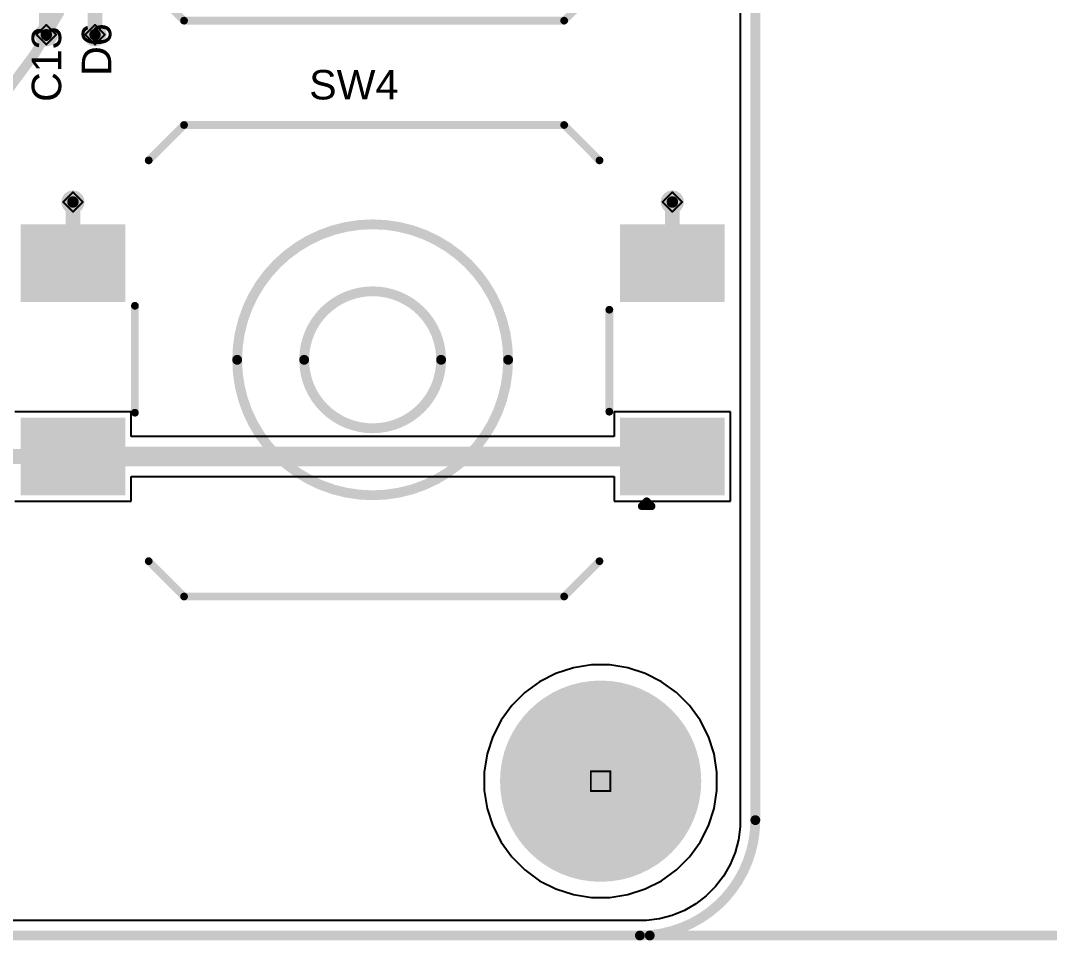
# Model space of a CAD drawing. Header units: inches. Extents: x -14 to 270, y -5 to 115.
# Drawn here: x 118 to 144.61, y -4.12 to 19.67 of the extents above; entities that cross this region are included whole.
import ezdxf

# ---------------------------------------------------------------- set-up
doc = ezdxf.new("R2010")
doc.units = ezdxf.units.IN
for name, color, linetype in [('Board Outline', 216, 'Continuous'), ('Bottom Layer', 5, 'Continuous'), ('Bottom Solder', 6, 'Continuous'), ('Dimensions', 6, 'Continuous'), ('Drill Drawing', 1, 'Continuous'), ('Mechanical 13', 56, 'Continuous'), ('Multi-Layer', 9, 'Continuous'), ('Pad Holes', 156, 'Continuous'), ('Top Layer', 1, 'Continuous'), ('Top Overlay', 2, 'Continuous'), ('Top Paste', 8, 'Continuous'), ('Top Solder', 216, 'Continuous'), ('Via Holes', 16, 'Continuous')]:
    doc.layers.add(name, color=color, linetype=linetype)
doc.styles.add('Arial', font='', dxfattribs={"height": 0.2})
doc.styles.get('Arial').set_extended_font_data('Arial')

# ---------------------------------------------------------------- blocks, each defined once
blk = doc.blocks.new('TL3300CF160Q__54')
at = {"layer": 'Top Layer'}
for points in [[(-6.5, 1.6), (-9, 1.6), (-9, 3.4), (-6.5, 3.4)], [(9, 1.6), (6.5, 1.6), (6.5, 3.4), (9, 3.4)], [(-6.5, -3.4), (-9, -3.4), (-9, -1.6), (-6.5, -1.6)], [(9, -3.4), (6.5, -3.4), (6.5, -1.6), (9, -1.6)]]:
    blk.add_hatch(color=1, dxfattribs=at).paths.add_polyline_path(points)
at = {"layer": 'Top Paste'}
for points in [[(-6.5, 1.6), (-9, 1.6), (-9, 3.4), (-6.5, 3.4)], [(9, 1.6), (6.5, 1.6), (6.5, 3.4), (9, 3.4)], [(-6.5, -3.4), (-9, -3.4), (-9, -1.6), (-6.5, -1.6)], [(9, -3.4), (6.5, -3.4), (6.5, -1.6), (9, -1.6)]]:
    blk.add_hatch(color=8, dxfattribs=at).paths.add_polyline_path(points)
at = {"layer": 'Top Solder'}
for points in [[(-6.398, 1.498), (-9.102, 1.498), (-9.102, 3.502), (-6.398, 3.502)], [(9.102, 1.498), (6.398, 1.498), (6.398, 3.502), (9.102, 3.502)], [(-6.398, -3.502), (-9.102, -3.502), (-9.102, -1.498), (-6.398, -1.498)], [(9.102, -3.502), (6.398, -3.502), (6.398, -1.498), (9.102, -1.498)]]:
    blk.add_hatch(color=216, dxfattribs=at).paths.add_polyline_path(points)
at = {"layer": 'Top Overlay', "const_width": 0.2}
for points in [[(-4.953, 6.121), (-5.867, 5.207)], [(4.877, 6.121), (-4.953, 6.121)], [(5.791, 5.207), (4.877, 6.121)], [(-7.087, 3.658), (-7.214, 3.785)], [(-6.96, 3.785), (-7.214, 3.785)], [(-6.96, 3.785), (-7.087, 3.658)], [(-6.121, 1.342), (-6.121, -1.295)], [(6.147, 1.368), (6.147, -1.397)], [(-4.953, -6.071), (-5.867, -5.156)], [(5.791, -5.156), (4.877, -6.071)], [(4.877, -6.071), (-4.953, -6.071)]]:
    blk.add_lwpolyline(points, dxfattribs=at)
at = {"layer": 'Top Overlay'}
for points, const_width in [([(-5.003, 6.121, 1), (-4.903, 6.121, 1)], 0.1), ([(-5.003, 6.121, 1), (-4.903, 6.121, 1)], 0.1), ([(4.827, 6.121, 1), (4.927, 6.121, 1)], 0.1), ([(4.827, 6.121, 1), (4.927, 6.121, 1)], 0.1), ([(-5.917, 5.207, 1), (-5.817, 5.207, 1)], 0.1), ([(5.741, 5.207, 1), (5.841, 5.207, 1)], 0.1), ([(-7.264, 3.785, 1), (-7.164, 3.785, 1)], 0.1), ([(-7.264, 3.785, 1), (-7.164, 3.785, 1)], 0.1), ([(-7.137, 3.658, 1), (-7.037, 3.658, 1)], 0.1), ([(-7.137, 3.658, 1), (-7.037, 3.658, 1)], 0.1), ([(-7.01, 3.785, 1), (-6.91, 3.785, 1)], 0.1), ([(-7.01, 3.785, 1), (-6.91, 3.785, 1)], 0.1), ([(3.503, 0, 1), (-3.503, 0, 1)], 0.254), ([(1.771, 0, 1), (-1.771, 0, 1)], 0.254), ([(-6.171, 1.342, 1), (-6.071, 1.342, 1)], 0.1), ([(6.097, 1.368, 1), (6.197, 1.368, 1)], 0.1), ([(-3.567, 0, 1), (-3.44, 0, 1)], 0.127), ([(-1.834, 0, 1), (-1.707, 0, 1)], 0.127), ([(1.707, 0, 1), (1.834, 0, 1)], 0.127), ([(3.44, 0, 1), (3.567, 0, 1)], 0.127), ([(-6.171, -1.295, 1), (-6.071, -1.295, 1)], 0.1), ([(6.097, -1.397, 1), (6.197, -1.397, 1)], 0.1), ([(-5.917, -5.156, 1), (-5.817, -5.156, 1)], 0.1), ([(5.741, -5.156, 1), (5.841, -5.156, 1)], 0.1), ([(-5.003, -6.071, 1), (-4.903, -6.071, 1)], 0.1), ([(-5.003, -6.071, 1), (-4.903, -6.071, 1)], 0.1), ([(4.827, -6.071, 1), (4.927, -6.071, 1)], 0.1), ([(4.827, -6.071, 1), (4.927, -6.071, 1)], 0.1)]:
    blk.add_lwpolyline(points, format="xyb", close=True, dxfattribs=dict(at, const_width=const_width))
blk = doc.blocks.new('TL3300CF160Q__55')
at = {"layer": 'Top Layer'}
for points in [[(-6.5, 1.6), (-9, 1.6), (-9, 3.4), (-6.5, 3.4)], [(9, 1.6), (6.5, 1.6), (6.5, 3.4), (9, 3.4)], [(-6.5, -3.4), (-9, -3.4), (-9, -1.6), (-6.5, -1.6)], [(9, -3.4), (6.5, -3.4), (6.5, -1.6), (9, -1.6)]]:
    blk.add_hatch(color=1, dxfattribs=at).paths.add_polyline_path(points)
at = {"layer": 'Top Paste'}
for points in [[(-6.5, 1.6), (-9, 1.6), (-9, 3.4), (-6.5, 3.4)], [(9, 1.6), (6.5, 1.6), (6.5, 3.4), (9, 3.4)], [(-6.5, -3.4), (-9, -3.4), (-9, -1.6), (-6.5, -1.6)], [(9, -3.4), (6.5, -3.4), (6.5, -1.6), (9, -1.6)]]:
    blk.add_hatch(color=8, dxfattribs=at).paths.add_polyline_path(points)
at = {"layer": 'Top Solder'}
for points in [[(-6.398, 1.498), (-9.102, 1.498), (-9.102, 3.502), (-6.398, 3.502)], [(9.102, 1.498), (6.398, 1.498), (6.398, 3.502), (9.102, 3.502)], [(-6.398, -3.502), (-9.102, -3.502), (-9.102, -1.498), (-6.398, -1.498)], [(9.102, -3.502), (6.398, -3.502), (6.398, -1.498), (9.102, -1.498)]]:
    blk.add_hatch(color=216, dxfattribs=at).paths.add_polyline_path(points)
at = {"layer": 'Top Overlay', "const_width": 0.2}
for points in [[(-4.953, 6.121), (-5.867, 5.207)], [(4.877, 6.121), (-4.953, 6.121)], [(5.791, 5.207), (4.877, 6.121)], [(-7.087, 3.658), (-7.214, 3.785)], [(-6.96, 3.785), (-7.214, 3.785)], [(-6.96, 3.785), (-7.087, 3.658)], [(-6.121, 1.342), (-6.121, -1.295)], [(6.147, 1.368), (6.147, -1.397)], [(-4.953, -6.071), (-5.867, -5.156)], [(5.791, -5.156), (4.877, -6.071)], [(4.877, -6.071), (-4.953, -6.071)]]:
    blk.add_lwpolyline(points, dxfattribs=at)
at = {"layer": 'Top Overlay'}
for points, const_width in [([(-5.003, 6.121, 1), (-4.903, 6.121, 1)], 0.1), ([(-5.003, 6.121, 1), (-4.903, 6.121, 1)], 0.1), ([(4.827, 6.121, 1), (4.927, 6.121, 1)], 0.1), ([(4.827, 6.121, 1), (4.927, 6.121, 1)], 0.1), ([(-5.917, 5.207, 1), (-5.817, 5.207, 1)], 0.1), ([(5.741, 5.207, 1), (5.841, 5.207, 1)], 0.1), ([(-7.264, 3.785, 1), (-7.164, 3.785, 1)], 0.1), ([(-7.264, 3.785, 1), (-7.164, 3.785, 1)], 0.1), ([(-7.137, 3.658, 1), (-7.037, 3.658, 1)], 0.1), ([(-7.137, 3.658, 1), (-7.037, 3.658, 1)], 0.1), ([(-7.01, 3.785, 1), (-6.91, 3.785, 1)], 0.1), ([(-7.01, 3.785, 1), (-6.91, 3.785, 1)], 0.1), ([(3.503, 0, 1), (-3.503, 0, 1)], 0.254), ([(1.771, 0, 1), (-1.771, 0, 1)], 0.254), ([(-6.171, 1.342, 1), (-6.071, 1.342, 1)], 0.1), ([(6.097, 1.368, 1), (6.197, 1.368, 1)], 0.1), ([(-3.567, 0, 1), (-3.44, 0, 1)], 0.127), ([(-1.834, 0, 1), (-1.707, 0, 1)], 0.127), ([(1.707, 0, 1), (1.834, 0, 1)], 0.127), ([(3.44, 0, 1), (3.567, 0, 1)], 0.127), ([(-6.171, -1.295, 1), (-6.071, -1.295, 1)], 0.1), ([(6.097, -1.397, 1), (6.197, -1.397, 1)], 0.1), ([(-5.917, -5.156, 1), (-5.817, -5.156, 1)], 0.1), ([(5.741, -5.156, 1), (5.841, -5.156, 1)], 0.1), ([(-5.003, -6.071, 1), (-4.903, -6.071, 1)], 0.1), ([(-5.003, -6.071, 1), (-4.903, -6.071, 1)], 0.1), ([(4.827, -6.071, 1), (4.927, -6.071, 1)], 0.1), ([(4.827, -6.071, 1), (4.927, -6.071, 1)], 0.1)]:
    blk.add_lwpolyline(points, format="xyb", close=True, dxfattribs=dict(at, const_width=const_width))

msp = doc.modelspace()

# ---------------------------------------------------------------- hatches: boundary and pattern name
at = {"layer": 'Bottom Layer'}
h = msp.add_hatch(color=5, dxfattribs=at)
edge = h.paths.add_edge_path()
edge.add_arc((118.666, 19.301), 0.3, 0, 360)
h = msp.add_hatch(color=5, dxfattribs=at)
edge = h.paths.add_edge_path()
edge.add_arc((119.925, 19.301), 0.3, 0, 360)
h = msp.add_hatch(color=5, dxfattribs=at)
edge = h.paths.add_edge_path()
edge.add_arc((119.354, 14.976), 0.3, 0, 360)
h = msp.add_hatch(color=5, dxfattribs=at)
edge = h.paths.add_edge_path()
edge.add_arc((134.854, 14.976), 0.3, 0, 360)
h = msp.add_hatch(color=5, dxfattribs=at)
edge = h.paths.add_edge_path()
edge.add_arc((133, 0), 2.5, 0, 360)
at = {"layer": 'Bottom Solder'}
h = msp.add_hatch(color=6, dxfattribs=at)
edge = h.paths.add_edge_path()
edge.add_arc((133, 0), 2.602, 0, 360)
at = {"layer": 'Multi-Layer'}
h = msp.add_hatch(color=9, dxfattribs=at)
edge = h.paths.add_edge_path()
edge.add_arc((133, 0), 2.5, 0, 360)
at = {"layer": 'Pad Holes'}
h = msp.add_hatch(color=7, dxfattribs=at)
edge = h.paths.add_edge_path()
edge.add_arc((133, 0), 1.5, 0, 360)
at = {"layer": 'Top Layer'}
h = msp.add_hatch(color=1, dxfattribs=at)
edge = h.paths.add_edge_path()
edge.add_arc((118.666, 19.301), 0.3, 0, 360)
h = msp.add_hatch(color=1, dxfattribs=at)
edge = h.paths.add_edge_path()
edge.add_arc((119.925, 19.301), 0.3, 0, 360)
h = msp.add_hatch(color=1, dxfattribs=at)
edge = h.paths.add_edge_path()
edge.add_arc((119.354, 14.976), 0.3, 0, 360)
h = msp.add_hatch(color=1, dxfattribs=at)
edge = h.paths.add_edge_path()
edge.add_arc((134.854, 14.976), 0.3, 0, 360)
h = msp.add_hatch(color=1, dxfattribs=at)
edge = h.paths.add_edge_path()
edge.add_arc((133, 0), 2.5, 0, 360)
at = {"layer": 'Top Solder'}
h = msp.add_hatch(color=216, dxfattribs=at)
edge = h.paths.add_edge_path()
edge.add_arc((133, 0), 2.602, 0, 360)
at = {"layer": 'Via Holes'}
h = msp.add_hatch(color=7, dxfattribs=at)
edge = h.paths.add_edge_path()
edge.add_arc((118.666, 19.301), 0.15, 0, 360)
h = msp.add_hatch(color=7, dxfattribs=at)
edge = h.paths.add_edge_path()
edge.add_arc((119.925, 19.301), 0.15, 0, 360)
h = msp.add_hatch(color=7, dxfattribs=at)
edge = h.paths.add_edge_path()
edge.add_arc((119.354, 14.976), 0.15, 0, 360)
h = msp.add_hatch(color=7, dxfattribs=at)
edge = h.paths.add_edge_path()
edge.add_arc((134.854, 14.976), 0.15, 0, 360)

# ---------------------------------------------------------------- linework, layer by layer
at = {"layer": 'Board Outline', "const_width": 0.254}
for points in [[(137, 52.5), (137, -1.007)], [(-1.034, -3.991), (134.016, -3.991)]]:
    msp.add_lwpolyline(points, dxfattribs=at)
msp.add_lwpolyline([(137, -1.007, -0.414214), (134.016, -3.991)], format="xyb", dxfattribs=at)
at = {"layer": 'Board Outline', "const_width": 0.127}
for points in [[(136.937, -1.007, 1), (137.064, -1.007, 1)], [(136.937, -1.007, 1), (137.064, -1.007, 1)], [(133.952, -3.991, 1), (134.079, -3.991, 1)], [(133.952, -3.991, 1), (134.079, -3.991, 1)]]:
    msp.add_lwpolyline(points, format="xyb", close=True, dxfattribs=at)
at = {"layer": 'Bottom Layer'}
for p, q in [((136.612, 52.5), (136.612, -1.007)), ((132.296, 2.934), (131.845, 2.788)), ((132.763, 3.008), (132.296, 2.934)), ((133.237, 3.008), (132.763, 3.008)), ((133.704, 2.934), (133.237, 3.008)), ((134.155, 2.788), (133.704, 2.934)), ((131.845, 2.788), (131.423, 2.573)), ((134.577, 2.573), (134.155, 2.788)), ((131.423, 2.573), (131.04, 2.294)), ((134.96, 2.294), (134.577, 2.573)), ((131.04, 2.294), (130.706, 1.96)), ((135.294, 1.96), (134.96, 2.294)), ((130.706, 1.96), (130.427, 1.577)), ((135.573, 1.577), (135.294, 1.96)), ((130.427, 1.577), (130.212, 1.155)), ((135.788, 1.155), (135.573, 1.577)), ((130.212, 1.155), (130.066, 0.704)), ((135.934, 0.704), (135.788, 1.155)), ((130.066, 0.704), (129.992, 0.237)), ((136.008, 0.237), (135.934, 0.704)), ((129.992, 0.237), (129.992, -0.237)), ((136.008, -0.237), (136.008, 0.237)), ((129.992, -0.237), (130.066, -0.704)), ((135.934, -0.704), (136.008, -0.237)), ((130.066, -0.704), (130.212, -1.155)), ((135.788, -1.155), (135.934, -0.704)), ((136.612, -1.007), (136.612, -1.177)), ((130.212, -1.155), (130.427, -1.577)), ((135.573, -1.577), (135.788, -1.155)), ((136.612, -1.177), (136.567, -1.514)), ((130.427, -1.577), (130.706, -1.96)), ((135.294, -1.96), (135.573, -1.577)), ((136.567, -1.514), (136.479, -1.843)), ((136.479, -1.843), (136.349, -2.157)), ((130.706, -1.96), (131.04, -2.294)), ((134.96, -2.294), (135.294, -1.96)), ((131.04, -2.294), (131.423, -2.573)), ((134.577, -2.573), (134.96, -2.294)), ((136.349, -2.157), (136.179, -2.452)), ((131.423, -2.573), (131.845, -2.788)), ((134.155, -2.788), (134.577, -2.573)), ((136.179, -2.452), (135.972, -2.722)), ((131.845, -2.788), (132.296, -2.934)), ((133.704, -2.934), (134.155, -2.788)), ((135.972, -2.722), (135.731, -2.962)), ((132.296, -2.934), (132.763, -3.008)), ((132.763, -3.008), (133.237, -3.008)), ((133.237, -3.008), (133.704, -2.934)), ((135.461, -3.169), (135.166, -3.34)), ((135.731, -2.962), (135.461, -3.169)), ((135.166, -3.34), (134.852, -3.47)), ((134.016, -3.602), (-1.034, -3.602)), ((134.186, -3.602), (134.016, -3.602)), ((134.523, -3.558), (134.186, -3.602)), ((134.852, -3.47), (134.523, -3.558))]:
    msp.add_line(p, q, dxfattribs=at)
at = {"layer": 'Dimensions', "const_width": 0.254}
msp.add_lwpolyline([(134.27, -3.991), (149.352, -3.991)], dxfattribs=at)
at = {"layer": 'Dimensions', "const_width": 0.127}
msp.add_lwpolyline([(134.206, -3.991, 1), (134.333, -3.991, 1)], format="xyb", close=True, dxfattribs=at)
at = {"layer": 'Drill Drawing', "const_width": 0.0508}
for points in [[(118.412, 19.301), (118.666, 19.555)], [(118.666, 19.555), (118.92, 19.301)], [(119.671, 19.301), (119.925, 19.555)], [(119.925, 19.555), (120.179, 19.301)], [(118.412, 19.301), (118.666, 19.047)], [(118.666, 19.047), (118.92, 19.301)], [(119.671, 19.301), (119.925, 19.047)], [(119.925, 19.047), (120.179, 19.301)], [(119.1, 14.976), (119.354, 15.23)], [(119.354, 15.23), (119.608, 14.976)], [(134.6, 14.976), (134.854, 15.23)], [(134.854, 15.23), (135.108, 14.976)], [(119.1, 14.976), (119.354, 14.722)], [(119.354, 14.722), (119.608, 14.976)], [(134.6, 14.976), (134.854, 14.722)], [(134.854, 14.722), (135.108, 14.976)], [(132.746, 0.254), (133.254, 0.254)], [(132.746, -0.254), (132.746, 0.254)], [(133.254, -0.254), (133.254, 0.254)], [(132.746, -0.254), (133.254, -0.254)]]:
    msp.add_lwpolyline(points, dxfattribs=at)
at = {"layer": 'Drill Drawing', "const_width": 0.0254}
for points in [[(118.653, 19.555, 1), (118.679, 19.555, 1)], [(118.653, 19.555, 1), (118.679, 19.555, 1)], [(119.913, 19.555, 1), (119.938, 19.555, 1)], [(119.913, 19.555, 1), (119.938, 19.555, 1)], [(118.399, 19.301, 1), (118.425, 19.301, 1)], [(118.399, 19.301, 1), (118.425, 19.301, 1)], [(118.907, 19.301, 1), (118.933, 19.301, 1)], [(118.907, 19.301, 1), (118.933, 19.301, 1)], [(119.659, 19.301, 1), (119.684, 19.301, 1)], [(119.659, 19.301, 1), (119.684, 19.301, 1)], [(120.167, 19.301, 1), (120.192, 19.301, 1)], [(120.167, 19.301, 1), (120.192, 19.301, 1)], [(118.653, 19.047, 1), (118.679, 19.047, 1)], [(118.653, 19.047, 1), (118.679, 19.047, 1)], [(119.913, 19.047, 1), (119.938, 19.047, 1)], [(119.913, 19.047, 1), (119.938, 19.047, 1)], [(119.342, 15.23, 1), (119.367, 15.23, 1)], [(119.342, 15.23, 1), (119.367, 15.23, 1)], [(134.842, 15.23, 1), (134.867, 15.23, 1)], [(134.842, 15.23, 1), (134.867, 15.23, 1)], [(119.088, 14.976, 1), (119.113, 14.976, 1)], [(119.088, 14.976, 1), (119.113, 14.976, 1)], [(119.596, 14.976, 1), (119.621, 14.976, 1)], [(119.596, 14.976, 1), (119.621, 14.976, 1)], [(134.588, 14.976, 1), (134.613, 14.976, 1)], [(134.588, 14.976, 1), (134.613, 14.976, 1)], [(135.096, 14.976, 1), (135.121, 14.976, 1)], [(135.096, 14.976, 1), (135.121, 14.976, 1)], [(119.342, 14.722, 1), (119.367, 14.722, 1)], [(119.342, 14.722, 1), (119.367, 14.722, 1)], [(134.842, 14.722, 1), (134.867, 14.722, 1)], [(134.842, 14.722, 1), (134.867, 14.722, 1)], [(132.733, 0.254, 1), (132.759, 0.254, 1)], [(132.733, 0.254, 1), (132.759, 0.254, 1)], [(133.241, 0.254, 1), (133.267, 0.254, 1)], [(133.241, 0.254, 1), (133.267, 0.254, 1)], [(132.733, -0.254, 1), (132.759, -0.254, 1)], [(132.733, -0.254, 1), (132.759, -0.254, 1)], [(133.241, -0.254, 1), (133.267, -0.254, 1)], [(133.241, -0.254, 1), (133.267, -0.254, 1)]]:
    msp.add_lwpolyline(points, format="xyb", close=True, dxfattribs=at)
at = {"layer": 'Mechanical 13', "const_width": 0.254}
msp.add_lwpolyline([(120.465, 25.74, 1), (95.465, 25.74, 1)], format="xyb", close=True, dxfattribs=at)
at = {"layer": 'Top Layer'}
for p, q in [((136.612, 52.5), (136.612, -1.007)), ((120.858, 9.55), (117.85, 9.55)), ((120.858, 8.914), (120.858, 9.55)), ((136.358, 9.55), (133.35, 9.55)), ((133.35, 9.55), (133.35, 8.914)), ((136.358, 7.242), (136.358, 9.55)), ((133.35, 8.914), (120.858, 8.914)), ((120.858, 7.242), (120.858, 7.878)), ((120.858, 7.878), (133.35, 7.878)), ((133.35, 7.878), (133.35, 7.242)), ((117.85, 7.242), (120.858, 7.242)), ((133.35, 7.242), (136.358, 7.242)), ((132.296, 2.934), (131.845, 2.788)), ((132.763, 3.008), (132.296, 2.934)), ((133.237, 3.008), (132.763, 3.008)), ((133.704, 2.934), (133.237, 3.008)), ((134.155, 2.788), (133.704, 2.934)), ((131.845, 2.788), (131.423, 2.573)), ((134.577, 2.573), (134.155, 2.788)), ((131.423, 2.573), (131.04, 2.294)), ((134.96, 2.294), (134.577, 2.573)), ((131.04, 2.294), (130.706, 1.96)), ((135.294, 1.96), (134.96, 2.294)), ((130.706, 1.96), (130.427, 1.577)), ((135.573, 1.577), (135.294, 1.96)), ((130.427, 1.577), (130.212, 1.155)), ((135.788, 1.155), (135.573, 1.577)), ((130.212, 1.155), (130.066, 0.704)), ((135.934, 0.704), (135.788, 1.155)), ((130.066, 0.704), (129.992, 0.237)), ((136.008, 0.237), (135.934, 0.704)), ((129.992, 0.237), (129.992, -0.237)), ((136.008, -0.237), (136.008, 0.237)), ((129.992, -0.237), (130.066, -0.704)), ((135.934, -0.704), (136.008, -0.237)), ((130.066, -0.704), (130.212, -1.155)), ((135.788, -1.155), (135.934, -0.704)), ((136.612, -1.007), (136.612, -1.177)), ((130.212, -1.155), (130.427, -1.577)), ((135.573, -1.577), (135.788, -1.155)), ((136.612, -1.177), (136.567, -1.514)), ((130.427, -1.577), (130.706, -1.96)), ((135.294, -1.96), (135.573, -1.577)), ((136.567, -1.514), (136.479, -1.843)), ((136.479, -1.843), (136.349, -2.157)), ((130.706, -1.96), (131.04, -2.294)), ((134.96, -2.294), (135.294, -1.96)), ((131.04, -2.294), (131.423, -2.573)), ((134.577, -2.573), (134.96, -2.294)), ((136.349, -2.157), (136.179, -2.452)), ((131.423, -2.573), (131.845, -2.788)), ((134.155, -2.788), (134.577, -2.573)), ((136.179, -2.452), (135.972, -2.722)), ((131.845, -2.788), (132.296, -2.934)), ((133.704, -2.934), (134.155, -2.788)), ((135.972, -2.722), (135.731, -2.962)), ((132.296, -2.934), (132.763, -3.008)), ((132.763, -3.008), (133.237, -3.008)), ((133.237, -3.008), (133.704, -2.934)), ((135.461, -3.169), (135.166, -3.34)), ((135.731, -2.962), (135.461, -3.169)), ((135.166, -3.34), (134.852, -3.47)), ((134.016, -3.602), (46.751, -3.602)), ((134.186, -3.602), (134.016, -3.602)), ((134.523, -3.558), (134.186, -3.602)), ((134.852, -3.47), (134.523, -3.558))]:
    msp.add_line(p, q, dxfattribs=at)
for points, const_width in [([(119.925, 19.301), (119.925, 20.458)], 0.381), ([(118.666, 19.301), (118.666, 20.237)], 0.381), ([(119.354, 13.396), (119.354, 14.976)], 0.381), ([(134.854, 13.396), (134.854, 14.976)], 0.381), ([(113.753, 8.396), (119.354, 8.396)], 0.381), ([(119.354, 8.396), (134.854, 8.396)], 0.508)]:
    msp.add_lwpolyline(points, dxfattribs=dict(at, const_width=const_width))
for points, const_width in [([(118.571, 19.301, 1), (118.761, 19.301, 1)], 0.191), ([(119.83, 19.301, 1), (120.021, 19.301, 1)], 0.191), ([(119.259, 14.976, 1), (119.45, 14.976, 1)], 0.191), ([(134.759, 14.976, 1), (134.95, 14.976, 1)], 0.191), ([(119.259, 13.396, 1), (119.45, 13.396, 1)], 0.191), ([(134.759, 13.396, 1), (134.95, 13.396, 1)], 0.191), ([(119.227, 8.396, 1), (119.481, 8.396, 1)], 0.254), ([(119.259, 8.396, 1), (119.45, 8.396, 1)], 0.191), ([(134.727, 8.396, 1), (134.981, 8.396, 1)], 0.254)]:
    msp.add_lwpolyline(points, format="xyb", close=True, dxfattribs=dict(at, const_width=const_width))

# ---------------------------------------------------------------- block references
at = {"rotation": 180}
for name, p in [('TL3300CF160Q__54', (127.104, 25.786)), ('TL3300CF160Q__55', (127.104, 10.896))]:
    msp.add_blockref(name, p, dxfattribs=at)

# ---------------------------------------------------------------- texts
at = {"layer": 'Top Overlay', "style": 'Arial'}
for s, p in [('C13', (119.05, 17.564)), ('D6', (120.345, 18.237))]:
    msp.add_text(s, height=0.762, rotation=90, dxfattribs=at).set_placement(p)
msp.add_text('SW4', height=0.762, dxfattribs=at).set_placement((125.463, 17.628))

doc.saveas('drawing.dxf')
